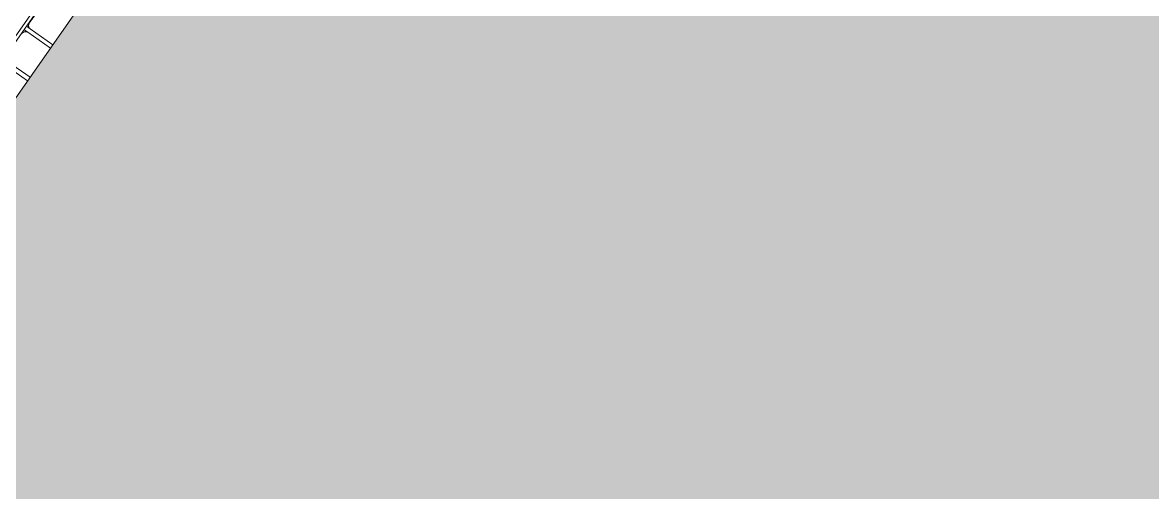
# Model space of a CAD drawing. Header units: millimetres. Extents: x -861324 to 439029, y -308065 to 694685.
# Drawn here: x -490122 to -475918, y 211094 to 217007 of the extents above; entities that cross this region are included whole.
import ezdxf

# ---------------------------------------------------------------- set-up
doc = ezdxf.new("R2010")
doc.units = ezdxf.units.MM
for name, color, linetype, lineweight in [('A-DETL-GENF', 92, 'Continuous', 9), ('A-DETL-THIN', 151, 'Continuous', 9), ('A-GENM', 13, 'Continuous', 9), ('S-BEAM', 12, 'Continuous', 9)]:
    doc.layers.add(name, color=color, linetype=linetype, lineweight=lineweight)

# ---------------------------------------------------------------- blocks, each defined once
blk = doc.blocks.new('Dai phaodi lai - DẢI PHAO ĐI LẠI-19048-BỐ TRÍ BÈ PIN HỒ BẢN MÒNG')
at = {"layer": 'A-GENM', "color": 7}
for p, q in [((71223, -348), (71223, 0)), ((71277, 0), (71277, -348)), ((71723, -348), (71723, 0)), ((71777, 0), (71777, -348)), ((70827, -398), (71173, -398)), ((71223, -348), (71223, -407)), ((71277, -407), (71277, -348))]:
    blk.add_line(p, q, dxfattribs=at)
at = {"layer": 'A-GENM', "color": 9}
for p, q in [((71223, -348), (71223, -407)), ((71277, -407), (71277, -348))]:
    blk.add_line(p, q, dxfattribs=at)
at = {"layer": 'A-GENM', "color": 7}
for centre, start, end in [((71173, -348), 270, 360), ((71173, -348), 270, 345), ((71327, -348), 180, 270), ((71327, -348), 180, 255)]:
    blk.add_arc(centre, 50, start, end, dxfattribs=at)
blk = doc.blocks.new('Dầm C52 - Dầm C52-V213-BỐ TRÍ BÈ PIN HỒ BẢN MÒNG')
at = {"layer": 'S-BEAM', "color": 7}
for p, q in [((-35413, 20), (-29453, 20)), ((-29453, -20), (-35413, -20))]:
    blk.add_line(p, q, dxfattribs=at)
blk = doc.blocks.new('HOBANMONG_BEPIN 6_rvt-1-BỐ TRÍ BÈ PIN HỒ BẢN MÒNG')
at = {"layer": 'A-GENM', "lineweight": 9, "rotation": 234.9999999999997}
blk.add_blockref('Dai phaodi lai - DẢI PHAO ĐI LẠI-19048-BỐ TRÍ BÈ PIN HỒ BẢN MÒNG', (-448889, 275071), dxfattribs=at)
at = {"layer": 'S-BEAM', "lineweight": 9, "rotation": 55.00000000000035}
blk.add_blockref('Dầm C52 - Dầm C52-V213-BỐ TRÍ BÈ PIN HỒ BẢN MÒNG', (-471600, 243380), dxfattribs=at)

msp = doc.modelspace()

# ---------------------------------------------------------------- hatches: boundary and pattern name
at = {"layer": 'A-DETL-GENF'}
msp.add_hatch(color=8, dxfattribs=at).paths.add_polyline_path([(-248957, 54506), (-211101, 108570), (-448889, 275071), (-493590, 211231), (-314845, 86073), (-308000, 95848), (-250260, 55418)])

# ---------------------------------------------------------------- linework, layer by layer
at = {"layer": 'A-DETL-THIN'}
msp.add_line((-448889, 275071), (-493590, 211231), dxfattribs=at)

# ---------------------------------------------------------------- block references
at = {"lineweight": 5}
msp.add_blockref('HOBANMONG_BEPIN 6_rvt-1-BỐ TRÍ BÈ PIN HỒ BẢN MÒNG', (0, 0), dxfattribs=at)

doc.saveas('drawing.dxf')
